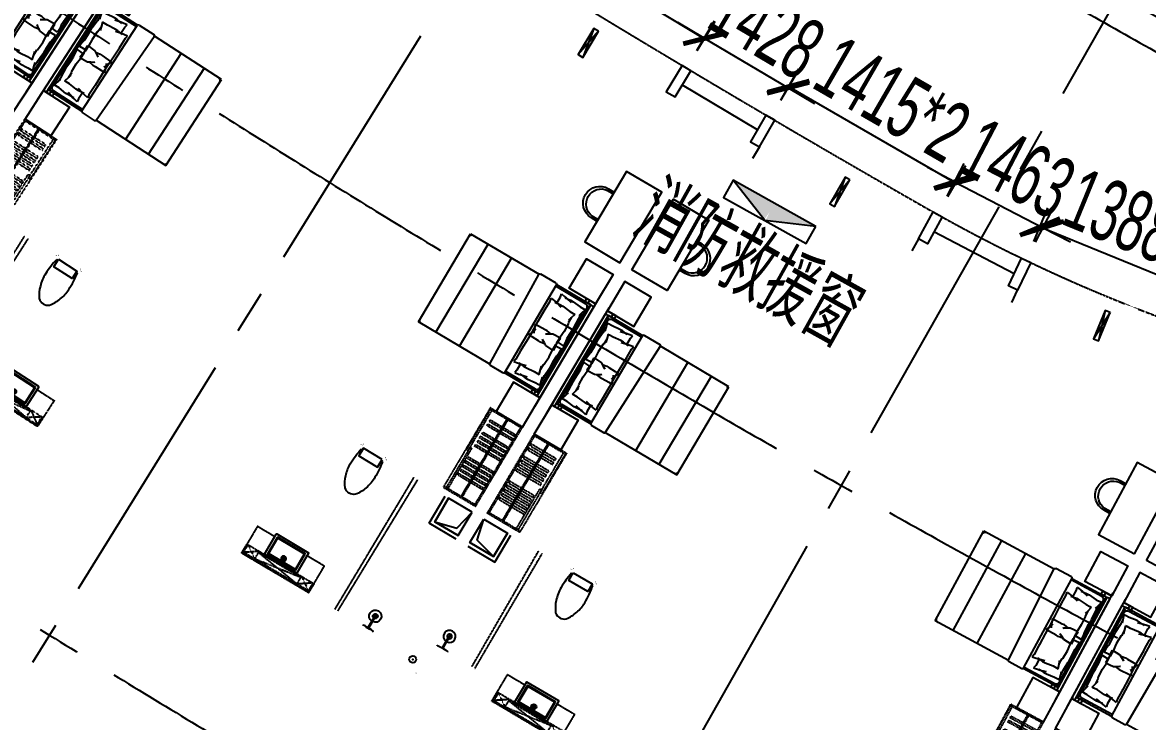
# Model space of a CAD drawing. Extents: x -668578 to 2331563, y -1202445 to 1620273.
# Drawn here: x 1038896 to 1055375, y 94642 to 104887 of the extents above; entities that cross this region are included whole.
import ezdxf

# ---------------------------------------------------------------- set-up
doc = ezdxf.new("R2010")
doc.units = 0
for name, pattern in [('CENTER2', [28.575, 19.05, -3.175, 3.175, -3.175]), ('DASH', [0.35, 0.25, -0.1]), ('XREF-ID.B3$0$DASH', [0.35, 0.25, -0.1])]:
    doc.linetypes.add(name, pattern=pattern)
doc.layers.get('0').update_dxf_attribs({"color": 8})
doc.layers.get('Defpoints').update_dxf_attribs({"color": 8})
for name, color, linetype in [('#文字', 8, 'Continuous'), ('#标注', 8, 'Continuous'), ('#轴线', 8, 'CENTER2'), ('A-AL', 8, 'Continuous'), ('A-BEAM-PLAN-C', 8, 'Continuous'), ('A-DIMS-50', 8, 'Continuous'), ('A-PUB_HATCH', 8, 'Continuous'), ('A-WIND-FRAM', 8, 'Continuous'), ('dim', 8, 'Continuous'), ('LVTRY', 8, 'Continuous'), ('外轮廓', 8, 'Continuous'), ('救援窗', 8, 'Continuous'), ('水-消防-消火栓-标识', 8, 'Continuous')]:
    doc.layers.add(name, color=color, linetype=linetype)
doc.layers.add('Def point', color=8, linetype='Continuous', plot=False)
doc.styles.add('JHZX', font='jrs.shx', dxfattribs={"width": 0.6, "bigfont": 'jhz.shx'})
doc.styles.add('图纸文字', font='txt.shx', dxfattribs={"width": 0.5, "bigfont": 'HZTXT.shx'})
doc.dimstyles.new('JZBZ-300', dxfattribs={"dimscale": 300, "dimtxt": 3, "dimasz": 1.5, "dimexe": 1, "dimexo": 1, "dimgap": 0.5, "dimtad": 1, "dimdec": 0, "dimdsep": 46, "dimtxsty": 'JHZX', "dimblk1": 'ARCHTICK', "dimblk2": 'ARCHTICK', "dimsah": 1, "dimcen": 0, "dimclrd": 1, "dimclre": 1, "dimclrt": 2, "dimazin": 2, "dimtfac": 1, "dimtdec": 0, "dimtix": 1, "dimtmove": 0, "dimatfit": 3, "dimfxl": 0, "dimtolj": 1, "dimlwd": -1, "dimlwe": -1, "dimarcsym": 0})
doc.dimstyles.new('JZBZ-400', dxfattribs={"dimscale": 400, "dimtxt": 3, "dimasz": 1.5, "dimexe": 1, "dimexo": 1, "dimgap": 0.5, "dimtad": 1, "dimdec": 0, "dimdsep": 46, "dimtxsty": 'JHZX', "dimblk1": 'ARCHTICK', "dimblk2": 'ARCHTICK', "dimsah": 1, "dimcen": 0, "dimclrd": 1, "dimclre": 1, "dimclrt": 2, "dimazin": 2, "dimtfac": 1, "dimtdec": 0, "dimtix": 1, "dimtmove": 0, "dimatfit": 3, "dimfxl": 0, "dimtolj": 1, "dimlwd": -1, "dimlwe": -1, "dimarcsym": 0})

# ---------------------------------------------------------------- blocks, each defined once
blk = doc.blocks.new('_ARCHTICK')
at = {"color": 0, "linetype": 'ByBlock', "const_width": 0.15}
blk.add_lwpolyline([(-0.5, -0.5), (0.5, 0.5)], dxfattribs=at)
blk = doc.blocks.new('*D2939')
at = {"layer": '#标注', "ltscale": 300, "transparency": 16777216}
for p, q in [((-1773, -1481), (-9342, -7863)), ((165914, -92056), (164727, -101884))]:
    blk.add_line(p, q, dxfattribs=at)
blk.add_arc((197092, 166179), 269610, 220.13382, 263.11563, dxfattribs=at)
at = {"layer": 'Defpoints', "color": 0, "ltscale": 300, "transparency": 16777216}
for p in [(197092, 166179), (-1467, -1224), (40380, -53208), (165962, -91659)]:
    blk.add_point(p, dxfattribs=at)
at = {"layer": '#标注', "ltscale": 300, "transparency": 16777216, "xscale": 600, "yscale": 600, "zscale": 600}
for p, rotation in [((-9036, -7605), 130.1338192809485), ((164775, -101487), 353.1156299250187)]:
    blk.add_blockref('_ARCHTICK', p, dxfattribs=dict(at, rotation=rotation))
at = {"layer": '#标注', "ltscale": 300, "transparency": 16777216, "insert": (69342, -70334), "char_height": 1200, "attachment_point": 5, "rotation": 331.6247, "style": 'JHZX'}
blk.add_mtext('\\A1;42.98°', dxfattribs=at)
blk = doc.blocks.new('rgewg1500')
at = {"ltscale": 0.3}
for p, q in [((0, -2250), (0, -450)), ((0, -2100), (0, -550)), ((0, -550), (50, -550)), ((150, -500), (20, -500)), ((634, -550), (50, -550)), ((50, -2030), (50, -570)), ((70, -550), (150, -550)), ((75, -625), (75, -600)), ((114, -656), (87, -656)), ((87, -656), (108, -729)), ((100, -550), (100, -500)), ((172, -656), (114, -656)), ((150, -550), (150, -500)), ((297, -642), (172, -656)), ((341, -642), (297, -642)), ((407, -646), (318, -669)), ((429, -651), (341, -642)), ((445, -639), (407, -646)), ((505, -628), (445, -639)), ((495, -673), (505, -628)), ((633, -2045), (633, -555)), ((653, -535), (913, -535)), ((883, -2045), (933, -555)), ((2100, -550), (933, -550)), ((1400, -2050), (1400, -550)), ((1800, -2050), (1800, -550)), ((2100, -2050), (2100, -550)), ((107, -814), (99, -945)), ((108, -729), (107, -814)), ((108, -729), (123, -777)), ((210, -789), (183, -789)), ((183, -789), (204, -862)), ((268, -789), (210, -789)), ((393, -775), (268, -789)), ((437, -775), (393, -775)), ((503, -779), (414, -802)), ((525, -784), (437, -775)), ((496, -781), (495, -673)), ((541, -772), (503, -779)), ((601, -761), (541, -772)), ((591, -806), (601, -761)), ((593, -946), (591, -806)), ((99, -945), (94, -953)), ((94, -953), (101, -1054)), ((195, -953), (190, -1086)), ((203, -947), (195, -953)), ((204, -862), (203, -947)), ((204, -862), (219, -910)), ((592, -1148), (595, -973)), ((595, -973), (593, -946)), ((101, -1054), (102, -1154)), ((190, -1086), (198, -1187)), ((587, -1344), (592, -1148)), ((92, -1211), (89, -1272)), ((89, -1272), (198, -1265)), ((102, -1154), (92, -1211)), ((185, -1195), (314, -1203)), ((188, -1256), (185, -1195)), ((198, -1313), (188, -1256)), ((198, -1287), (188, -1344)), ((198, -1187), (198, -1287)), ((198, -1413), (198, -1313)), ((314, -1203), (354, -1226)), ((335, -1215), (407, -1203)), ((354, -1226), (392, -1249)), ((392, -1249), (403, -1258)), ((407, -1203), (442, -1206)), ((442, -1206), (553, -1209)), ((553, -1209), (595, -1210)), ((567, -1279), (558, -1266)), ((582, -1278), (567, -1321)), ((582, -1322), (567, -1279)), ((596, -1236), (582, -1278)), ((587, -1256), (592, -1452)), ((595, -1210), (609, -1210)), ((609, -1210), (596, -1236)), ((89, -1328), (198, -1335)), ((92, -1389), (89, -1328)), ((102, -1446), (92, -1389)), ((101, -1546), (102, -1446)), ((188, -1344), (185, -1405)), ((185, -1405), (314, -1397)), ((190, -1514), (198, -1413)), ((314, -1397), (354, -1374)), ((335, -1385), (407, -1397)), ((354, -1374), (392, -1351)), ((392, -1351), (403, -1342)), ((407, -1397), (442, -1394)), ((442, -1394), (553, -1391)), ((553, -1391), (595, -1390)), ((567, -1321), (558, -1334)), ((596, -1364), (582, -1322)), ((592, -1452), (595, -1627)), ((595, -1390), (609, -1390)), ((609, -1390), (596, -1364)), ((94, -1647), (101, -1546)), ((99, -1655), (94, -1647)), ((195, -1647), (190, -1514)), ((203, -1653), (195, -1647)), ((595, -1627), (593, -1654)), ((107, -1786), (99, -1655)), ((108, -1871), (107, -1786)), ((183, -1811), (204, -1738)), ((210, -1811), (183, -1811)), ((204, -1738), (203, -1653)), ((204, -1738), (219, -1690)), ((268, -1811), (210, -1811)), ((393, -1825), (268, -1811)), ((503, -1821), (414, -1798)), ((593, -1654), (591, -1794)), ((591, -1794), (601, -1839)), ((75, -2025), (75, -1975)), ((87, -1944), (108, -1871)), ((114, -1944), (87, -1944)), ((108, -1871), (123, -1823)), ((172, -1944), (114, -1944)), ((297, -1958), (172, -1944)), ((341, -1958), (297, -1958)), ((407, -1954), (318, -1931)), ((429, -1949), (341, -1958)), ((437, -1825), (393, -1825)), ((445, -1961), (407, -1954)), ((525, -1816), (437, -1825)), ((505, -1972), (445, -1961)), ((496, -1819), (495, -1927)), ((495, -1927), (505, -1972)), ((541, -1828), (503, -1821)), ((601, -1839), (541, -1828)), ((0, -2100), (50, -2100)), ((20, -2100), (150, -2100)), ((50, -2050), (634, -2050)), ((50, -2050), (50, -2050)), ((150, -2050), (70, -2050)), ((100, -2100), (100, -2050)), ((150, -2100), (150, -2050)), ((653, -2065), (863, -2065)), ((883, -2050), (2100, -2050))]:
    blk.add_line(p, q, dxfattribs=at)
for points in [[(0, -500), (450, -500), (450, 0), (0, 0)], [(0, -2100), (450, -2100), (450, -2600), (0, -2600)]]:
    blk.add_lwpolyline(points, close=True, dxfattribs=at)
blk.add_lwpolyline([(50, -2100), (50, -550)], dxfattribs=at)
blk.add_lwpolyline([(633, -2025), (125, -2025, -0.414214), (75, -1975), (75, -625, -0.414214), (125, -575), (633, -575)], format="xyb", dxfattribs=at)
for centre, radius, start, end in [((20, -520), 20, 90, 180), ((70, -570), 20, 90, 180), ((50, -600), 25, 0, 90), ((653, -555), 20, 90, 180), ((913, -555), 20, 0, 90), ((2050, -600), 50, 0, 90), ((20, -2080), 20, 180, 270), ((50, -2025), 25, 270, 0), ((70, -2030), 20, 180, 270), ((653, -2045), 20, 180, 270), ((863, -2045), 20, 270, 0), ((2050, -2000), 50, 270, 0)]:
    blk.add_arc(centre, radius, start, end, dxfattribs=at)
blk = doc.blocks.new('hevrgctv')
blk.add_lwpolyline([(0, 0), (1200, 0), (1200, -600), (0, -600)], close=True)
for points in [[(353, -600), (353, -696, 0.999944), (848, -696), (848, -600)], [(380, -600), (380, -696, 0.90396), (820, -696), (820, -600)]]:
    blk.add_lwpolyline(points, format="xyb")
blk = doc.blocks.new('Swcwrv4tv')
at = {"linetype": 'XREF-ID.B3$0$DASH', "ltscale": 0.3}
for p, q in [((20, -240), (1330, -240)), ((20, -250), (1330, -250)), ((20, -260), (1330, -260))]:
    blk.add_line(p, q, dxfattribs=at)
for points in [[(0, 0), (0, -550), (1350, -550), (1350, 0)], [(20, -20), (20, -550), (1330, -550), (1330, -20)], [(149, -460), (149, -40), (179, -40), (179, -460)], [(219, -460), (219, -40), (249, -40), (249, -460)], [(359, -460), (359, -40), (389, -40), (389, -460)], [(429, -460), (429, -40), (459, -40), (459, -460)], [(499, -460), (499, -40), (529, -40), (529, -460)], [(569, -460), (569, -40), (599, -40), (599, -460)], [(779, -460), (779, -40), (809, -40), (809, -460)], [(849, -460), (849, -40), (879, -40), (879, -460)], [(919, -460), (919, -40), (949, -40), (949, -460)], [(989, -460), (989, -40), (1019, -40), (1019, -460)], [(1059, -460), (1059, -40), (1089, -40), (1089, -460)], [(1330, -480), (650, -480), (650, -510), (1330, -510)], [(20, -540), (700, -540), (700, -510), (20, -510)]]:
    blk.add_lwpolyline(points, close=True, dxfattribs=at)
blk = doc.blocks.new('XREF-ID.ABCD$0$马桶')
at = {"ltscale": 0.5}
for points, format in [([(-188, 30, 10, 0, 0), (-195, 0, 0, 0, 0.053113), (-225, -286, 0, 0, 0.094029), (-192, -490, 0, 0, 0.0979), (-106, -658, 0, 0, 0.39929), (106, -658, 0, 0, 0.087816), (192, -490, 0, 0, 0.089191), (225, -305, 0, 0, 0.054931), (195, 0, 0, 10, 0), (188, 30, 10, 10, 0)], "xyseb"), ([(224, 0, 10, 0, 0), (195, 0, 0, 0, 0), (-195, 0, 0, 10, 0), (-225, 0, 10, 10, 0)], "xyseb"), ([(-180, -50, 0.049028), (-205, -306, 0.094674), (-173, -505, 0.097919), (-90, -666, 0.382959), (90, -666, 0.087635), (173, -504, 0.08979), (205, -325, 0.05091), (180, -50, 0.046704)], "xyb")]:
    blk.add_lwpolyline(points, format=format, dxfattribs=at)
for points in [[(-160, -50), (-180, -50)], [(180, -50), (160, -50)]]:
    blk.add_lwpolyline(points, dxfattribs=at)
blk.add_lwpolyline([(-160, -30), (160, -30), (160, -160), (-160, -160)], close=True, dxfattribs=at)
blk = doc.blocks.new('XREF-ID.ABCD$0$DSAFAS124SDA')
at = {"ltscale": 0.5}
for p, q in [((18910, 19911), (18900, 19911)), ((18900, 19849), (18910, 19849)), ((18910, 19849), (18910, 19911)), ((18910, 19890), (18930, 19890)), ((18910, 19870), (18930, 19870)), ((18930, 19870), (18930, 19890)), ((18930, 19885), (19115, 19885)), ((18930, 19875), (19115, 19875))]:
    blk.add_line(p, q, dxfattribs=at)
for points in [[(18900, 19965), (18910, 19965), (18915, 19935), (18915, 19890)], [(18915, 19870), (18915, 19825), (18910, 19795), (18900, 19795)]]:
    blk.add_lwpolyline(points, dxfattribs=at)
for radius, start, end in [(89.5, 183.2025, 176.7975), (35, 188.2132, 171.7868), (9, 213.749, 146.251), (5, 270, 90)]:
    blk.add_arc((19115, 19880), radius, start, end, dxfattribs=at)
blk = doc.blocks.new('XREF-ID.ABCD$0$A$C1BB74E00')
at = {"ltscale": 0.5}
for p, q in [((108, 347), (108, 69)), ((113, 352), (577, 352)), ((117, 79), (117, 336)), ((120, 339), (570, 339)), ((345, 333), (345, 247)), ((573, 79), (573, 336)), ((582, 347), (582, 69)), ((302, 290), (388, 290)), ((577, 64), (113, 64)), ((570, 76), (120, 76))]:
    blk.add_line(p, q, dxfattribs=at)
blk.add_lwpolyline([(70, 378), (70, 35, 0.414214), (75, 30), (615, 30, 0.414214), (620, 35), (620, 378)], format="xyb", dxfattribs=at)
blk.add_lwpolyline([(70, 378), (620, 378)], dxfattribs=at)
for radius in [37.5, 26]:
    blk.add_circle((345, 290), radius, dxfattribs=at)
for centre, radius, start, end in [((113, 347), 5, 90, 180), ((120, 336), 3, 90, 180), ((570, 336), 3, 0, 90), ((577, 347), 5, 0, 90), ((113, 69), 5, 180, 270), ((120, 79), 3, 180, 270), ((570, 79), 3, 270, 0), ((577, 69), 5, 270, 0)]:
    blk.add_arc(centre, radius, start, end, dxfattribs=at)
blk = doc.blocks.new('nnnnhn')
at = {"linetype": 'XREF-ID.B3$0$DASH', "ltscale": 0.3}
for p, q in [((1140, 0), (0, 0)), ((0, 0), (0, -450)), ((0, 0), (1140, 0)), ((0, -150), (0, 0)), ((1140, -450), (1140, 0)), ((1140, 0), (1140, -150)), ((1140, -150), (0, -150)), ((20, -20), (1120, -20)), ((20, -150), (20, -20)), ((20, -150), (210, -20)), ((210, -150), (20, -20)), ((1120, -150), (20, -150)), ((210, -20), (210, -150)), ((930, -130), (210, -20)), ((210, -130), (930, -20)), ((210, -130), (930, -130)), ((930, -20), (930, -150)), ((1120, -150), (930, -20)), ((930, -150), (1120, -20)), ((1120, -20), (1120, -150)), ((0, -450), (295, -450)), ((845, -450), (1140, -450))]:
    blk.add_line(p, q, dxfattribs=at)
at = {"linetype": 'DASH', "ltscale": 0.5}
blk.add_lwpolyline([(845, -450), (1140, -450), (1140, 0), (0, 0), (0, -450), (295, -450)], dxfattribs=at)
at = {"color": 8, "linetype": 'DASH', "ltscale": 0.5, "extrusion": (0, 0, -1), "zscale": -1}
blk.add_blockref('XREF-ID.ABCD$0$A$C1BB74E00', (-915, -530), dxfattribs=at)
blk = doc.blocks.new('nbhfgfgdfd')
at = {"layer": 'A-BEAM-PLAN-C'}
for p, q in [((-3231, -3962), (-3001, -3635)), ((-2904, -4192), (-3231, -3962))]:
    blk.add_line(p, q, dxfattribs=at)
blk.add_lwpolyline([(-2674, -3865), (-3001, -3635), (-3231, -3962), (-2904, -4192)], close=True, dxfattribs=at)
at = {"layer": 'A-DIMS-50'}
blk.add_lwpolyline([(-3230, -3963), (-2916, -4083), (-2674, -3865)], dxfattribs=at)
at = {"layer": 'LVTRY', "linetype": 'DASH'}
for p, q in [((-4786, -5122), (-3484, -3292)), ((-4747, -5151), (-3431, -3329))]:
    blk.add_line(p, q, dxfattribs=at)
at = {"layer": 'LVTRY', "linetype": 'Continuous'}
for p, q in [((-3315, -3977), (-3050, -3600)), ((-2939, -4242), (-3315, -3977))]:
    blk.add_line(p, q, dxfattribs=at)
at = {"layer": 'Def point'}
for name, p, xscale, rotation in [('hevrgctv', (-227, -391), -0.9999999999999997, 234.8381980933406), ('rgewg1500', (-342, -554), -0.9999999999999993, 324.8381980933277)]:
    blk.add_blockref(name, p, dxfattribs=dict(at, xscale=xscale, rotation=rotation))
at = {"layer": 'Def point', "rotation": 234.8381980933318}
blk.add_blockref('Swcwrv4tv', (-1839, -2680), dxfattribs=at)
at = {"layer": 'LVTRY', "color": 8, "linetype": 'Continuous', "xscale": -0.9999999999999997, "rotation": 324.3726966578156}
blk.add_blockref('XREF-ID.ABCD$0$马桶', (-4041, -2875), dxfattribs=at)
at = {"layer": 'LVTRY', "color": 8, "linetype": 'Continuous', "rotation": 144.8381980911871}
blk.add_blockref('nnnnhn', (-5153, -4850), dxfattribs=at)
at = {"layer": 'LVTRY', "linetype": 'DASH', "ltscale": 0.5, "extrusion": (0, 0, -1), "zscale": -1, "rotation": 125.7939342136827}
blk.add_blockref('XREF-ID.ABCD$0$DSAFAS124SDA', (31513, -9150), dxfattribs=at)
blk = doc.blocks.new('gtbtgtbrbgb')
blk.add_line((-54, -271), (979, -1029))
for points in [[(97, -74), (-173, -433), (-293, -343), (-23, 17)], [(1248, -918), (985, -1283), (864, -1195), (1126, -831)]]:
    blk.add_lwpolyline(points, close=True)
blk = doc.blocks.new('rbbnynytnyt')
for p, q in [((0, 0), (80, -450)), ((80, 0), (0, -450))]:
    blk.add_line(p, q)
blk.add_lwpolyline([(0, 0), (80, 0), (80, -450), (0, -450)], close=True)
blk = doc.blocks.new('立管-R75-1')
at = {"linetype": 'Continuous'}
blk.add_circle((0, 0), 75, dxfattribs=at)
blk.add_point((0, 0), dxfattribs=at)
blk = doc.blocks.new('*D2307')
at = {"layer": '#标注', "color": 1, "ltscale": 300, "transparency": 16777216}
for p, q in [((1052550, 102553), (1052151, 102761)), ((1052440, 102341), (1052688, 102819)), ((1052550, 102553), (1053848, 101878)), ((1053737, 101666), (1053986, 102144)), ((1053848, 101878), (1054247, 101670))]:
    blk.add_line(p, q, dxfattribs=at)
at = {"layer": 'Defpoints', "color": 0, "ltscale": 300, "transparency": 16777216}
for p in [(1052301, 102075), (1053848, 101878), (1053599, 101400)]:
    blk.add_point(p, dxfattribs=at)
at = {"layer": '#标注', "color": 1, "ltscale": 300, "transparency": 16777216, "xscale": 450, "yscale": 450, "zscale": 450}
for p, rotation in [((1052550, 102553), 332.5153703859707), ((1053848, 101878), 152.5153703859707)]:
    blk.add_blockref('_ARCHTICK', p, dxfattribs=dict(at, rotation=rotation))
at = {"layer": '#标注', "color": 2, "ltscale": 300, "transparency": 16777216, "insert": (1053476, 102748), "char_height": 900, "attachment_point": 5, "rotation": 332.5154, "style": 'JHZX'}
blk.add_mtext('\\A1;1463', dxfattribs=at)
blk = doc.blocks.new('*D2308')
at = {"layer": '#标注', "color": 1, "ltscale": 300, "transparency": 16777216}
for p, q in [((1048882, 104655), (1048494, 104885)), ((1048776, 104476), (1049035, 104913)), ((1048882, 104655), (1050110, 103928)), ((1050004, 103749), (1050263, 104186)), ((1050110, 103928), (1050498, 103699))]:
    blk.add_line(p, q, dxfattribs=at)
at = {"layer": 'Defpoints', "color": 0, "ltscale": 300, "transparency": 16777216}
for p in [(1048623, 104218), (1050110, 103928), (1049851, 103491)]:
    blk.add_point(p, dxfattribs=at)
at = {"layer": '#标注', "color": 1, "ltscale": 300, "transparency": 16777216, "xscale": 450, "yscale": 450, "zscale": 450}
for p, rotation in [((1048882, 104655), 329.3755198126403), ((1050110, 103928), 149.3755198126402)]:
    blk.add_blockref('_ARCHTICK', p, dxfattribs=dict(at, rotation=rotation))
at = {"layer": '#标注', "color": 2, "ltscale": 300, "transparency": 16777216, "insert": (1049802, 104808), "char_height": 900, "attachment_point": 5, "rotation": 329.3755, "style": 'JHZX'}
blk.add_mtext('\\A1;1428', dxfattribs=at)
blk = doc.blocks.new('*D2425')
at = {"layer": 'Defpoints', "color": 0, "ltscale": 300, "transparency": 16777216}
for p in [(1046192, 105690), (1048884, 104649), (1048623, 104218)]:
    blk.add_point(p, dxfattribs=at)
at = {"layer": 'dim', "color": 1, "ltscale": 300, "transparency": 16777216}
for p, q in [((1046347, 105947), (1046608, 106379)), ((1046453, 106122), (1048884, 104649)), ((1048778, 104475), (1049040, 104906))]:
    blk.add_line(p, q, dxfattribs=at)
at = {"layer": 'dim', "color": 1, "ltscale": 300, "transparency": 16777216, "xscale": 450, "yscale": 450, "zscale": 450}
for p, rotation in [((1046453, 106122), 148.7975684381421), ((1048884, 104649), 328.7975684381421)]:
    blk.add_blockref('_ARCHTICK', p, dxfattribs=dict(at, rotation=rotation))
at = {"layer": 'dim', "color": 2, "ltscale": 300, "transparency": 16777216, "insert": (1047979, 105899), "char_height": 900, "attachment_point": 5, "rotation": 328.7976, "style": 'JHZX'}
blk.add_mtext('\\A1;2842', dxfattribs=at)
blk = doc.blocks.new('*D2426')
at = {"layer": 'Defpoints', "color": 0, "ltscale": 300, "transparency": 16777216}
for p in [(1049851, 103491), (1052566, 102533), (1052301, 102075)]:
    blk.add_point(p, dxfattribs=at)
at = {"layer": 'dim', "color": 1, "ltscale": 300, "transparency": 16777216}
for p, q in [((1050002, 103750), (1050266, 104208)), ((1050116, 103948), (1052566, 102533)), ((1052451, 102335), (1052716, 102792))]:
    blk.add_line(p, q, dxfattribs=at)
at = {"layer": 'dim', "color": 1, "ltscale": 300, "transparency": 16777216, "xscale": 450, "yscale": 450, "zscale": 450}
for p, rotation in [((1050116, 103948), 149.9730406713818), ((1052566, 102533), 329.9730406713817)]:
    blk.add_blockref('_ARCHTICK', p, dxfattribs=dict(at, rotation=rotation))
at = {"layer": 'dim', "color": 2, "ltscale": 300, "transparency": 16777216, "insert": (1051641, 103760), "char_height": 900, "attachment_point": 5, "rotation": 329.973, "style": 'JHZX'}
blk.add_mtext('\\A1;1415*2', dxfattribs=at)
blk = doc.blocks.new('*D2427')
at = {"layer": 'Defpoints', "color": 0, "ltscale": 300, "transparency": 16777216}
for p in [(1053599, 101400), (1056368, 100841), (1056167, 100348)]:
    blk.add_point(p, dxfattribs=at)
at = {"layer": 'dim', "color": 1, "ltscale": 300, "transparency": 16777216}
for p, q in [((1053712, 101677), (1053914, 102170)), ((1053801, 101892), (1056368, 100841)), ((1056280, 100626), (1056482, 101118))]:
    blk.add_line(p, q, dxfattribs=at)
at = {"layer": 'dim', "color": 1, "ltscale": 300, "transparency": 16777216, "xscale": 450, "yscale": 450, "zscale": 450}
for p, rotation in [((1053801, 101892), 157.726771958133), ((1056368, 100841), 337.726771958133)]:
    blk.add_blockref('_ARCHTICK', p, dxfattribs=dict(at, rotation=rotation))
at = {"layer": 'dim', "color": 2, "ltscale": 300, "transparency": 16777216, "insert": (1055312, 101922), "char_height": 900, "attachment_point": 5, "rotation": 337.7268, "style": 'JHZX'}
blk.add_mtext('\\A1;1388*2', dxfattribs=at)
blk = doc.blocks.new('A$C6e55dde9')
at = {"layer": '救援窗'}
h = blk.add_hatch(color=256, dxfattribs=at)
edge = h.paths.add_edge_path()
edge.add_arc((-839, -143), 839, 350.4779, 360)
edge.add_arc((839, -143), 839, 180, 189.5221)
edge.add_line((12, -282), (693, 0))
edge.add_line((693, 0), (-693, 0))
edge.add_line((-693, 0), (-12, -282))
edge = h.paths.add_edge_path()
edge.add_line((-12, -282), (0, -287))
edge.add_line((0, -287), (12, -282))
edge.add_arc((839, -143), 839, 180, 189.5221, ccw=False)
edge.add_arc((-839, -143), 839, -9.5221, 0, ccw=False)
blk.add_lwpolyline([(693, 0), (-693, 0), (-693, -287), (693, -287)], close=True, dxfattribs=at)
blk.add_lwpolyline([(693, 0), (0, -287), (-693, 0)], dxfattribs=at)
blk = doc.blocks.new('A$Cf5e5299f')
at = {"layer": '#标注', "ltscale": 300}
blk.add_blockref('A$C6e55dde9', (0, 0), dxfattribs=at)
at = {"layer": '#文字', "style": '图纸文字', "width": 0.7}
blk.add_text('消防救援窗', height=1000, dxfattribs=at).set_placement((-1646, -1458))
blk = doc.blocks.new('DSGDFG')
at = {"layer": '#标注', "ltscale": 300}
blk.add_arc((197092.2, 166179.2), 257800, 220.136073, 263.11563, dxfattribs=at)
at = {"layer": '#轴线', "ltscale": 200}
for p, q in [((97322.4, 5069.8), (60352.9, -54629)), ((69174.5, -59855.8), (103759.5, 1257.2))]:
    blk.add_line(p, q, dxfattribs=at)
for radius in [206950, 212800, 220600, 228400, 236200, 244000, 251800, 257800]:
    blk.add_arc((197092.2, 166179.2), radius, 218.438892, 265.140584, dxfattribs=at)
at = {"layer": '#标注', "ltscale": 300}
dim = blk.add_angular_dim_3p(base=(40379.7, -53208.3), center=(197092.1, 166179.2), p1=(-1467, -1223.5), p2=(165961.7, -91658.5), dimstyle='JZBZ-400', override={"dimclrd": 256, "dimclre": 256, "dimclrt": 256}, dxfattribs=at)
dim.commit()
dim.dimension.update_dxf_attribs({"geometry": '*D2939', "text_midpoint": (69341.6, -70334.5)})
blk = doc.blocks.new('QWERTT')
at = {"layer": '#标注', "ltscale": 300}
for p1, p2, distance, picture, middle in [((1048622.8, 104217.9), (1049851.5, 103490.6), 508.2, '*D2308', (1049801.7, 104807.9)), ((1052301.1, 102074.8), (1053598.8, 101399.7), 539.2, '*D2307', (1053475.7, 102747.9))]:
    dim = blk.add_aligned_dim(p1=p1, p2=p2, distance=distance, dimstyle='JZBZ-300', dxfattribs=at)
    dim.commit()
    dim.dimension.update_dxf_attribs({"geometry": picture, "text_midpoint": middle})
at = {"layer": 'dim', "ltscale": 300}
dim = blk.add_aligned_dim(p1=(1046191.6, 105690.5), p2=(1048622.8, 104217.9), distance=504.5, dimstyle='JZBZ-300', dxfattribs=at)
dim.commit()
dim.dimension.update_dxf_attribs({"geometry": '*D2425', "text_midpoint": (1047979.4, 105898.9)})
for p1, p2, distance, text, picture, middle in [((1049851.5, 103490.6), (1052301.1, 102074.8), 528.7, '1415*2', '*D2426', (1051641.1, 103759.9)), ((1053598.8, 101399.7), (1056166.6, 100348), 532.4, '1388*2', '*D2427', (1055311.9, 101921.8))]:
    dim = blk.add_aligned_dim(p1=p1, p2=p2, distance=distance, text=text, dimstyle='JZBZ-300', dxfattribs=at)
    dim.commit()
    dim.dimension.update_dxf_attribs({"geometry": picture, "text_midpoint": middle})

msp = doc.modelspace()

# ---------------------------------------------------------------- linework, layer by layer
at = {"layer": 'A-AL'}
for p, q in [((1049691, 103063.6), (1049589.7, 102891.1)), ((1052022.3, 101714.2), (1051924.1, 101539.9)), ((1052247.9, 101821.7), (1053423, 101206.5)), ((1053385.9, 100781), (1053471.9, 100961.5))]:
    msp.add_line(p, q, dxfattribs=at)
msp.add_lwpolyline([(1118355.3, 81975.4, 0.1374564), (1116892.4, 82729.6, -0.1495092), (1008196, 142063.6, 0.4157146), (1003871.8, 142100.4), (971684.6, 110294.9, 0.412976), (971649.8, 105990.9, 0.1494419), (1106711.2, 32398.8, 0.3779271), (1110215.5, 34407.4)], format="xyb", dxfattribs=at)
at = {"layer": 'A-AL', "linetype": 'DASH'}
msp.add_lwpolyline([(1007464.8, 131779.9), (981168.2, 103658.7, 0.4125655), (981313.8, 99348.1, 0.1401637), (1109094.2, 33959.9, 0.4129138), (1112673.3, 36349.1), (1121228.6, 78745, 0.4158512), (1118825.4, 82341.4, -0.0570612), (1072922.5, 96920.6, 0.041227), (1069111, 98265, 0.0515723), (1064119.6, 99038.1), (1062567.6, 99116.7, -0.1166495), (1052200.4, 102130.1, -0.0581911), (1011774.8, 131925.5, 0.4145967)], format="xyb", close=True, dxfattribs=at)
at = {"layer": 'A-AL'}
for points in [[(1052367.2, 102039.3), (1052154.7, 101643.7), (1052022.1, 101713.8), (1052235, 102110.3)], [(1053666.4, 101367.3), (1053471.9, 100961.5), (1053337.1, 101027.2), (1053531.1, 101432.1)]]:
    msp.add_lwpolyline(points, close=True, dxfattribs=at)
msp.add_lwpolyline([(1044664.1, 95346.7), (1044664.3, 95346.9), (1044664.6, 95346.8)], dxfattribs=at)
at = {"layer": 'A-BEAM-PLAN-C'}
for p, q in [((1045794.8, 97059.5), (1045998.7, 97403.7)), ((1045450.7, 97263.3), (1045794.8, 97059.5))]:
    msp.add_line(p, q, dxfattribs=at)
msp.add_lwpolyline([(1045654.5, 97607.5), (1045998.7, 97403.7), (1045794.8, 97059.5), (1045450.7, 97263.3)], close=True, dxfattribs=at)
at = {"layer": 'A-DIMS-50'}
msp.add_lwpolyline([(1045793.7, 97060.2), (1045555, 97297.5), (1045654.5, 97607.5)], dxfattribs=at)
at = {"layer": 'LVTRY', "linetype": 'Continuous'}
for p, q in [((1045815.9, 96977.3), (1046050.7, 97373.7)), ((1045420, 97211.7), (1045815.9, 96977.3))]:
    msp.add_line(p, q, dxfattribs=at)
at = {"layer": 'LVTRY', "linetype": 'DASH'}
for p, q in [((1045480.1, 95447.3), (1046454.3, 97136.6)), ((1045524.1, 95421.5), (1046509.5, 97104.3))]:
    msp.add_line(p, q, dxfattribs=at)
at = {"layer": '外轮廓', "color": 3}
for points in [[(1074437.6, 95756.9, -0.0962245), (1007874.3, 141748.9, 0.4157146), (1004188.1, 141780.3), (972000.9, 109974.8, 0.412976), (971971.2, 106305.8, 0.1494419), (1106801.6, 32839.7, 0.3546026), (1109712.2, 34352.5, 0.3546026)], [(1069984.6, 97547.9, -0.0905266), (1007731.4, 141609.1, 0.4157146), (1004328.7, 141638.1), (972141.5, 109832.6, 0.412976), (972114.1, 106445.8, 0.1494419), (1106841.7, 33035.6, 0.3452345), (1109495.6, 34359.2)]]:
    msp.add_lwpolyline(points, format="xyb", dxfattribs=at)

# ---------------------------------------------------------------- block references
at = {"layer": '#标注'}
for name, p in [('QWERTT', (0, 0)), ('DSGDFG', (962448.9, 123910))]:
    msp.add_blockref(name, p, dxfattribs=at)
at = {"layer": '#标注', "ltscale": 300, "rotation": 330.8033600204383}
msp.add_blockref('A$Cf5e5299f', (1049910.2, 102236.5), dxfattribs=at)
at = {"layer": 'A-AL', "xscale": -1, "rotation": 293.0432850013234}
msp.add_blockref('gtbtgtbrbgb', (1049892.2, 103467.8), dxfattribs=at)
at = {"layer": 'A-PUB_HATCH'}
for p, rotation in [((1040496.1, 106330), 2.262045170273718), ((1047843.1, 101773.8), 4.524400738603657), ((1055362.7, 97512), 6.786448920036091)]:
    msp.add_blockref('nbhfgfgdfd', p, dxfattribs=dict(at, rotation=rotation))
at = {"layer": 'A-PUB_HATCH', "xscale": -1}
for p, rotation in [((1040731.2, 106178), 291.9384432724904), ((1055609, 97378.9), 296.4628470222528)]:
    msp.add_blockref('nbhfgfgdfd', p, dxfattribs=dict(at, rotation=rotation))
at = {"layer": 'A-WIND-FRAM', "xscale": -1}
for p, rotation in [((1047334.9, 104759.7), 328.801281877731), ((1051016, 102580.4), 329.9240539797341), ((1054827.9, 100635.8), 337.7273390247024)]:
    msp.add_blockref('rbbnynytnyt', p, dxfattribs=dict(at, rotation=rotation))
at = {"layer": 'Def point'}
for name, p, rotation in [('hevrgctv', (1047820.7, 101263.5), 59.36260074747978), ('hevrgctv', (1047820.7, 101263.5), 59.36259922599871), ('rgewg1500', (1047718.4, 101092.2), 329.3626007474926), ('rgewg1500', (1047718.4, 101092.2), 329.3625992260116)]:
    msp.add_blockref(name, p, dxfattribs=dict(at, rotation=rotation))
at = {"layer": 'Def point', "extrusion": (0, 0, -1)}
for zscale, rotation in [(-0.9999999999999996, 300.6373992525114), (-0.9999999999999994, 300.6374007739926)]:
    msp.add_blockref('Swcwrv4tv', (-1046393.4, 98855.1), dxfattribs=dict(at, zscale=zscale, rotation=rotation))
at = {"layer": 'LVTRY', "color": 8, "linetype": 'Continuous', "rotation": 329.8281006615236}
msp.add_blockref('XREF-ID.ABCD$0$马桶', (1047118.1, 96766.7), dxfattribs=at)
at = {"layer": 'LVTRY', "linetype": 'DASH', "ltscale": 0.5, "rotation": 59.99473305450305}
msp.add_blockref('XREF-ID.ABCD$0$DSAFAS124SDA', (1052808.1, 69394.2), dxfattribs=at)
at = {"layer": 'LVTRY', "color": 8, "linetype": 'Continuous', "extrusion": (0, 0, -1), "zscale": -1, "rotation": 210.6374007718478}
msp.add_blockref('nnnnhn', (-1045772.8, 94942.4), dxfattribs=at)
at = {"layer": '水-消防-消火栓-标识', "xscale": 0.6666666665114466, "yscale": 0.6666666665114466, "zscale": 0.6666666665114466, "rotation": 145.8012233283028}
msp.add_blockref('立管-R75-1', (1044611.6, 95552.3), dxfattribs=at)

doc.saveas('drawing.dxf')
